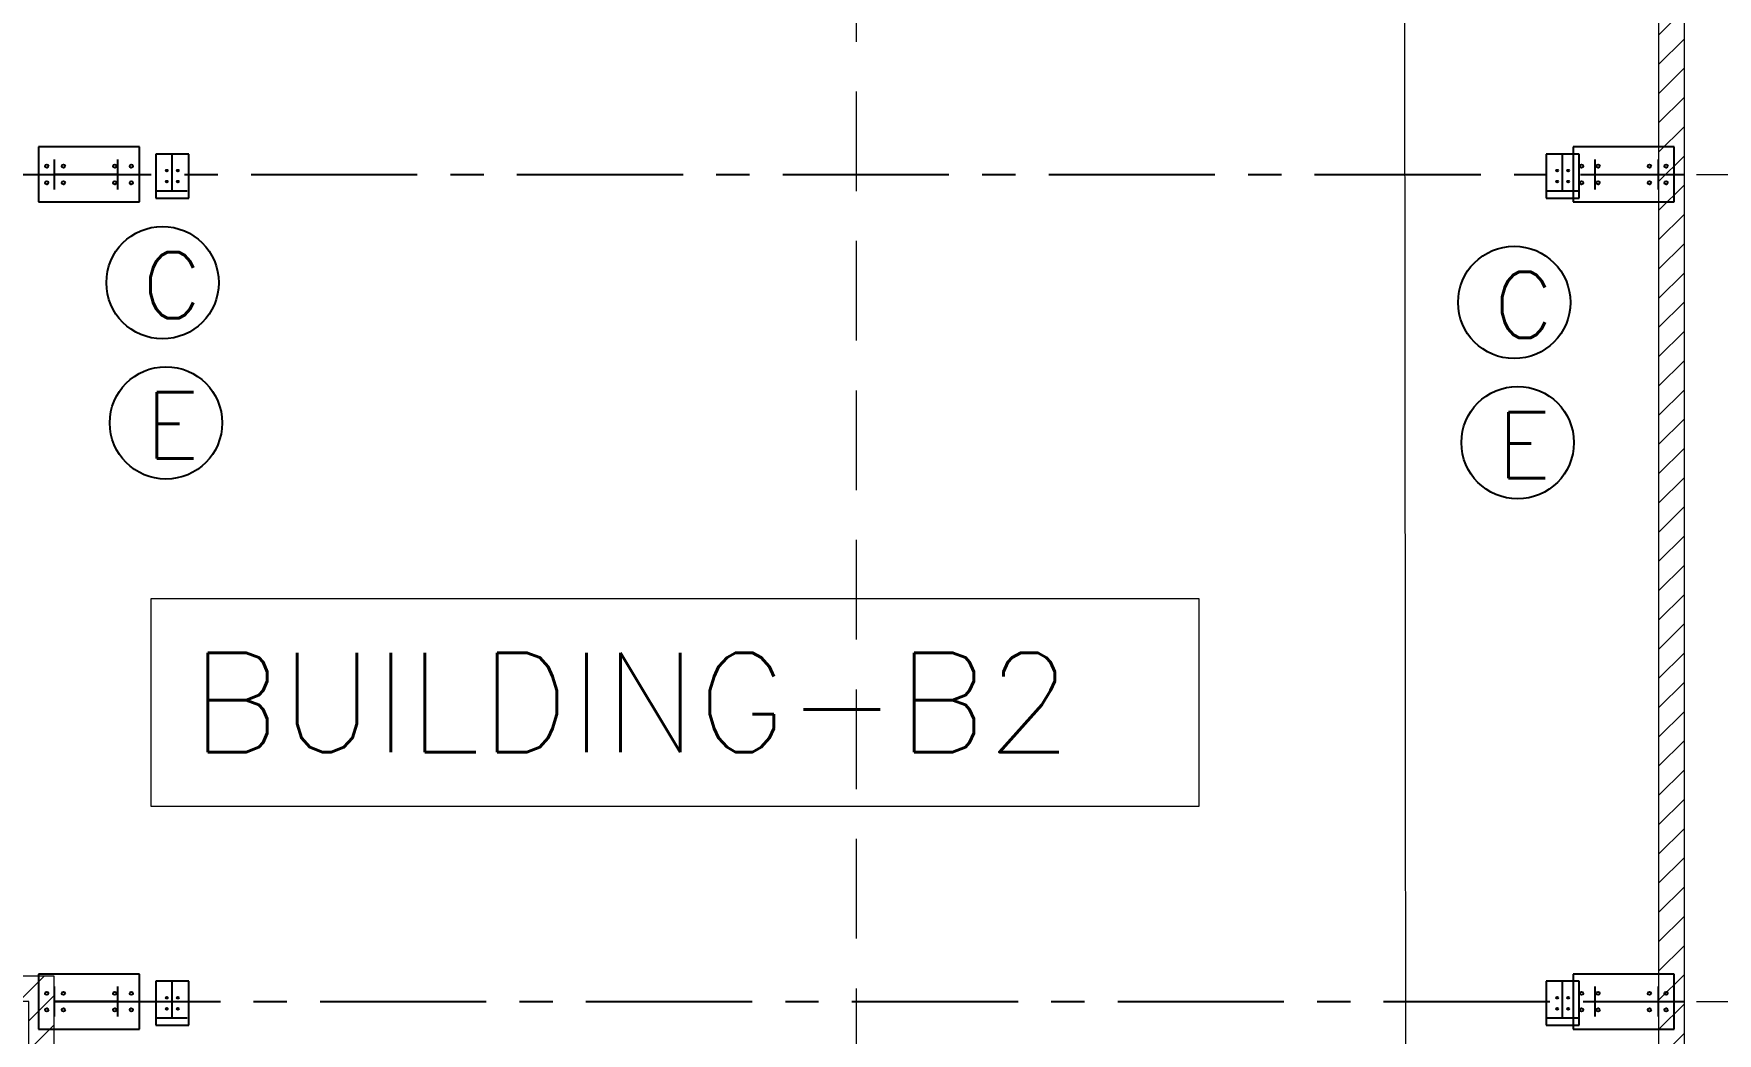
# Model space of a CAD drawing. Header units: millimetres. Extents: x 68421 to 1479662, y -51504 to 144751.
# Drawn here: x 1392011 to 1407268, y 34738 to 43802 of the extents above; entities that cross this region are included whole.
import ezdxf

# ---------------------------------------------------------------- set-up
doc = ezdxf.new("R2010")
doc.units = ezdxf.units.MM
doc.header["$LTSCALE"] = 0.35
doc.header["$MEASUREMENT"] = 0
for name, pattern in [('CENTER', [6884.562, 4302.852, -860.57, 860.57, -860.57]), ('CONTIN', [0, 0, 0]), ('DASHED', [1290.855, 860.57, -430.285])]:
    doc.linetypes.add(name, pattern=pattern)
doc.layers.get('0').update_dxf_attribs({"linetype": 'CONTIN'})
doc.layers.get('Defpoints').update_dxf_attribs({"linetype": 'CONTINUOUS'})
for name, color, linetype in [('1', 7, 'CONTIN'), ('10', 10, 'CONTIN'), ('11', 7, 'CONTIN'), ('16', 7, 'CONTIN'), ('27', 1, 'CENTER')]:
    doc.layers.add(name, color=color, linetype=linetype)
doc.styles.add('SIMPLEX', font='simplex.shx', dxfattribs={"width": 0.8})
doc.dimstyles.new('FOR D', dxfattribs={"dimscale": 114, "dimtxt": 2, "dimasz": 2, "dimexe": 1, "dimexo": 1, "dimgap": 1, "dimtad": 1, "dimdec": 0, "dimzin": 0, "dimdsep": 46, "dimtxsty": 'SIMPLEX', "dimcen": 1, "dimclrd": 6, "dimclre": 6, "dimclrt": 7, "dimadec": 0, "dimazin": 0, "dimtfac": 1, "dimtdec": 0, "dimtofl": 0, "dimtmove": 0, "dimatfit": 3, "dimfxl": 1, "dimtolj": 1, "dimtzin": 0, "dimlwd": 0, "dimlwe": 0, "dimarcsym": 1})

# ---------------------------------------------------------------- blocks, each defined once
blk = doc.blocks.new('*D320')
at = {"color": 6, "linetype": 'Continuous', "lineweight": 0}
for p, q in [((1407081, 80026), (1419740, 80026)), ((1419626, 79456), (1419626, -19404)), ((1407081, -19974), (1419740, -19974))]:
    blk.add_line(p, q, dxfattribs=at)
at = {"color": 6, "linetype": 'Continuous', "lineweight": 5}
for points in [[(1419721, 79456), (1419531, 79456), (1419626, 80026)], [(1419531, -19404), (1419721, -19404), (1419626, -19974)]]:
    blk.add_solid(points, dxfattribs=at)
at = {"layer": 'Defpoints', "color": 0, "linetype": 'Continuous', "lineweight": 5}
for p in [(1406967, 80026), (1406967, -19974), (1419626, -19974)]:
    blk.add_point(p, dxfattribs=at)
at = {"color": 7, "linetype": 'Continuous', "lineweight": 5, "insert": (1418999, 30026), "char_height": 798, "attachment_point": 5, "rotation": 90, "style": 'SIMPLEX'}
blk.add_mtext('\\A1;100000 OUT-TO-OUT OF STEEL LINE', dxfattribs=at)
blk = doc.blocks.new('*D321')
at = {"color": 6, "linetype": 'Continuous', "lineweight": 0}
for p, q in [((1406271, 79661), (1417034, 79661)), ((1416920, 79091), (1416920, -19039)), ((1406501, -19609), (1417034, -19609))]:
    blk.add_line(p, q, dxfattribs=at)
at = {"color": 6, "linetype": 'Continuous', "lineweight": 5}
for points in [[(1417015, 79091), (1416825, 79091), (1416920, 79661)], [(1416825, -19039), (1417015, -19039), (1416920, -19609)]]:
    blk.add_solid(points, dxfattribs=at)
at = {"layer": 'Defpoints', "color": 0, "linetype": 'Continuous', "lineweight": 5}
for p in [(1406157, 79661), (1406387, -19609), (1416920, -19609)]:
    blk.add_point(p, dxfattribs=at)
at = {"color": 7, "linetype": 'Continuous', "lineweight": 5, "insert": (1416293, 30026), "char_height": 798, "attachment_point": 5, "rotation": 90, "style": 'SIMPLEX'}
blk.add_mtext('\\A1;99270 CENTER-TO-CENTER OF STEEL COLUMN', dxfattribs=at)
blk = doc.blocks.new('*D326')
at = {"color": 6, "linetype": 'Continuous', "lineweight": 0}
for p, q in [((1407081, 50026), (1414084, 50026)), ((1413970, 49456), (1413970, 43096)), ((1407081, 42526), (1414084, 42526))]:
    blk.add_line(p, q, dxfattribs=at)
at = {"color": 6, "linetype": 'Continuous', "lineweight": 5}
for points in [[(1414065, 49456), (1413875, 49456), (1413970, 50026)], [(1413875, 43096), (1414065, 43096), (1413970, 42526)]]:
    blk.add_solid(points, dxfattribs=at)
at = {"layer": 'Defpoints', "color": 0, "linetype": 'Continuous', "lineweight": 5}
for p in [(1406967, 50026), (1406967, 42526), (1413970, 42526)]:
    blk.add_point(p, dxfattribs=at)
at = {"color": 7, "linetype": 'Continuous', "lineweight": 5, "insert": (1413305, 46276), "char_height": 798, "attachment_point": 5, "rotation": 90, "style": 'SIMPLEX'}
blk.add_mtext('\\A1;7500 C/C', dxfattribs=at)
blk = doc.blocks.new('*D327')
at = {"color": 6, "linetype": 'Continuous', "lineweight": 0}
for p, q in [((1407081, 42526), (1414084, 42526)), ((1413970, 41956), (1413970, 35596)), ((1407081, 35026), (1414084, 35026))]:
    blk.add_line(p, q, dxfattribs=at)
at = {"color": 6, "linetype": 'Continuous', "lineweight": 5}
for points in [[(1414065, 41956), (1413875, 41956), (1413970, 42526)], [(1413875, 35596), (1414065, 35596), (1413970, 35026)]]:
    blk.add_solid(points, dxfattribs=at)
at = {"layer": 'Defpoints', "color": 0, "linetype": 'Continuous', "lineweight": 5}
for p in [(1406967, 42526), (1406967, 35026), (1413970, 35026)]:
    blk.add_point(p, dxfattribs=at)
at = {"color": 7, "linetype": 'Continuous', "lineweight": 5, "insert": (1413305, 38776), "char_height": 798, "attachment_point": 5, "rotation": 90, "style": 'SIMPLEX'}
blk.add_mtext('\\A1;7500 C/C', dxfattribs=at)
blk = doc.blocks.new('*D328')
at = {"color": 6, "linetype": 'Continuous', "lineweight": 0}
for p, q in [((1407081, 35026), (1414084, 35026)), ((1413970, 34456), (1413970, 28721)), ((1407081, 28151), (1414084, 28151))]:
    blk.add_line(p, q, dxfattribs=at)
at = {"color": 6, "linetype": 'Continuous', "lineweight": 5}
for points in [[(1414065, 34456), (1413875, 34456), (1413970, 35026)], [(1413875, 28721), (1414065, 28721), (1413970, 28151)]]:
    blk.add_solid(points, dxfattribs=at)
at = {"layer": 'Defpoints', "color": 0, "linetype": 'Continuous', "lineweight": 5}
for p in [(1406967, 35026), (1406967, 28151), (1413970, 28151)]:
    blk.add_point(p, dxfattribs=at)
at = {"color": 7, "linetype": 'Continuous', "lineweight": 5, "insert": (1413305, 31588), "char_height": 798, "attachment_point": 5, "rotation": 90, "style": 'SIMPLEX'}
blk.add_mtext('\\A1;6875 C/C', dxfattribs=at)
blk = doc.blocks.new('WCOL')
for p, q in [((-448.874, 875.304), (448.874, 875.304)), ((0, 875.304), (0, 0)), ((-448.874, 0), (448.874, 0))]:
    blk.add_line(p, q)
blk = doc.blocks.new('BOLT_0')
at = {"layer": '1'}
blk.add_circle((0, 0), 25.4, dxfattribs=at)

msp = doc.modelspace()

# ---------------------------------------------------------------- hatches: boundary and pattern name
at = {"linetype": 'Continuous', "lineweight": 5}
h = msp.add_hatch(dxfattribs=at)
h.set_pattern_fill('ANSI31', color=1, scale=1500)
edge = h.paths.add_edge_path()
edge.add_line((1391966.65353, -19974.11361), (1406966.65353, -19974.11361))
h.paths.add_polyline_path([(1316966.65353, 35025.88639), (1316966.65353, 80025.88639), (1406966.65353, 80025.88639), (1406966.65353, -19974.11361), (1391966.65353, -19974.11361), (1391966.65353, 35025.88639)])
h.paths.add_polyline_path([(1406736.65353, -19744.11361), (1392196.65353, -19744.11361), (1392196.65353, 35255.88639), (1317196.65353, 35255.88639), (1317196.65353, 79795.88639), (1406736.65353, 79795.88639)], flags=16)
h.paths.add_polyline_path([(1317196.65353, 49790.88339), (1391966.65353, 49790.88339), (1391966.65353, 49490.88339), (1317196.65353, 49490.88339)], flags=0)
h.paths.add_polyline_path([(1317196.65353, 64790.88339), (1391966.65353, 64790.88339), (1391966.65353, 64490.88339), (1317196.65353, 64490.88339)], flags=0)

# ---------------------------------------------------------------- linework, layer by layer
at = {"color": 5, "linetype": 'DASHED', "lineweight": 5, "ltscale": 3}
msp.add_line((1399466.65353, -19974.11361), (1399466.65353, 80025.88639), dxfattribs=at)
at = {"color": 4, "linetype": 'Continuous', "lineweight": 5}
msp.add_line((1404392.86892, 79719.60611), (1404504.56876, -19820.39389), dxfattribs=at)
at = {"linetype": 'Continuous', "lineweight": 5}
for points in [[(1406966.65353, -19974.11361), (1391966.65353, -19974.11361), (1391966.65353, 35025.88639), (1316966.65353, 35025.88639), (1316966.65353, 80025.88639), (1406966.65353, 80025.88639), (1406966.65353, -19974.11361), (1391966.65353, -19974.11361)], [(1391966.65353, 80025.88639), (1406966.65353, 80025.88639), (1406966.65353, -19974.11361), (1391966.65353, -19974.11361), (1391966.65353, 35025.88639)]]:
    msp.add_lwpolyline(points, dxfattribs=at)
for points in [[(1406736.65353, -19744.11361), (1392196.65353, -19744.11361), (1392196.65353, 35255.88639), (1317196.65353, 35255.88639), (1317196.65353, 79795.88639), (1406736.65353, 79795.88639)], [(1393074.82548, 38679.72547), (1402569.82548, 38679.72547), (1402569.82548, 36794.72547), (1393074.82548, 36794.72547)]]:
    msp.add_lwpolyline(points, close=True, dxfattribs=at)
at = {"layer": '10'}
for p, q in [((1392970.65353, 42775.88639), (1392054.65353, 42775.88639)), ((1392054.65353, 42775.88639), (1392054.65353, 42275.88639)), ((1392970.65353, 42775.88639), (1392054.65353, 42775.88639)), ((1392054.65353, 42775.88639), (1392054.65353, 42275.88639)), ((1392970.65353, 42275.88639), (1392970.65353, 42775.88639)), ((1392970.65353, 42275.88639), (1392970.65353, 42775.88639)), ((1406878.65453, 42775.88639), (1405962.65453, 42775.88639)), ((1405962.65453, 42775.88639), (1405962.65453, 42275.88639)), ((1406878.65453, 42775.88639), (1405962.65453, 42775.88639)), ((1405962.65453, 42775.88639), (1405962.65453, 42275.88639)), ((1406878.65453, 42275.88639), (1406878.65453, 42775.88639)), ((1406878.65453, 42275.88639), (1406878.65453, 42775.88639)), ((1393416.65353, 42710.88639), (1393116.65353, 42710.88639)), ((1393116.65353, 42710.88639), (1393116.65353, 42310.88639)), ((1393416.65353, 42710.88639), (1393116.65353, 42710.88639)), ((1393116.65353, 42710.88639), (1393116.65353, 42310.88639)), ((1393416.65353, 42310.88639), (1393416.65353, 42710.88639)), ((1393416.65353, 42310.88639), (1393416.65353, 42710.88639)), ((1406016.65453, 42710.88639), (1405716.65453, 42710.88639)), ((1405716.65453, 42710.88639), (1405716.65453, 42310.88639)), ((1406016.65453, 42710.88639), (1405716.65453, 42710.88639)), ((1405716.65453, 42710.88639), (1405716.65453, 42310.88639)), ((1406016.65453, 42310.88639), (1406016.65453, 42710.88639)), ((1406016.65453, 42310.88639), (1406016.65453, 42710.88639)), ((1392054.65353, 42275.88639), (1392970.65353, 42275.88639)), ((1392054.65353, 42275.88639), (1392970.65353, 42275.88639)), ((1393116.65353, 42310.88639), (1393416.65353, 42310.88639)), ((1393116.65353, 42310.88639), (1393416.65353, 42310.88639)), ((1405716.65453, 42310.88639), (1406016.65453, 42310.88639)), ((1405716.65453, 42310.88639), (1406016.65453, 42310.88639)), ((1405962.65453, 42275.88639), (1406878.65453, 42275.88639)), ((1405962.65453, 42275.88639), (1406878.65453, 42275.88639)), ((1392970.65353, 35275.88639), (1392054.65353, 35275.88639)), ((1392054.65353, 35275.88639), (1392054.65353, 34775.88639)), ((1392970.65353, 35275.88639), (1392054.65353, 35275.88639)), ((1392054.65353, 35275.88639), (1392054.65353, 34775.88639)), ((1392970.65353, 34775.88639), (1392970.65353, 35275.88639)), ((1392970.65353, 34775.88639), (1392970.65353, 35275.88639)), ((1406878.65453, 35275.88639), (1405962.65453, 35275.88639)), ((1405962.65453, 35275.88639), (1405962.65453, 34775.88639)), ((1406878.65453, 35275.88639), (1405962.65453, 35275.88639)), ((1405962.65453, 35275.88639), (1405962.65453, 34775.88639)), ((1406878.65453, 34775.88639), (1406878.65453, 35275.88639)), ((1406878.65453, 34775.88639), (1406878.65453, 35275.88639)), ((1393416.65353, 35210.88639), (1393116.65353, 35210.88639)), ((1393116.65353, 35210.88639), (1393116.65353, 34810.88639)), ((1393416.65353, 35210.88639), (1393116.65353, 35210.88639)), ((1393116.65353, 35210.88639), (1393116.65353, 34810.88639)), ((1393416.65353, 34810.88639), (1393416.65353, 35210.88639)), ((1393416.65353, 34810.88639), (1393416.65353, 35210.88639)), ((1406016.65453, 35210.88639), (1405716.65453, 35210.88639)), ((1405716.65453, 35210.88639), (1405716.65453, 34810.88639)), ((1406016.65453, 35210.88639), (1405716.65453, 35210.88639)), ((1405716.65453, 35210.88639), (1405716.65453, 34810.88639)), ((1406016.65453, 34810.88639), (1406016.65453, 35210.88639)), ((1406016.65453, 34810.88639), (1406016.65453, 35210.88639)), ((1393116.65353, 34810.88639), (1393416.65353, 34810.88639)), ((1393116.65353, 34810.88639), (1393416.65353, 34810.88639)), ((1405716.65453, 34810.88639), (1406016.65453, 34810.88639)), ((1405716.65453, 34810.88639), (1406016.65453, 34810.88639)), ((1392054.65353, 34775.88639), (1392970.65353, 34775.88639)), ((1392054.65353, 34775.88639), (1392970.65353, 34775.88639)), ((1405962.65453, 34775.88639), (1406878.65453, 34775.88639)), ((1405962.65453, 34775.88639), (1406878.65453, 34775.88639))]:
    msp.add_line(p, q, dxfattribs=at)
at = {"layer": '16'}
for centre in [(1393178.74296, 41544.45714), (1405428.04962, 41365.70236), (1393209.67278, 40272.69785), (1405458.97944, 40093.94307)]:
    msp.add_circle(centre, 509.21531, dxfattribs=at)
at = {"layer": '27', "color": 251}
for p, q in [((1316873.13853, 42525.88639), (1406966.65353, 42525.88639)), ((1392196.65353, 35025.88639), (1406966.65353, 35025.88639))]:
    msp.add_line(p, q, dxfattribs=at)

# ---------------------------------------------------------------- block references
at = {"layer": '10'}
for name, p, xscale, yscale, zscale, rotation in [('BOLT_0', (1392129.65353, 42600.88639), 0.5905512, 0.5905512, 0.5905512, 270), ('BOLT_0', (1392129.65353, 42600.88639), 0.5905512, 0.5905512, 0.5905512, 270), ('WCOL', (1392196.65353, 42525.88639), 0.3037098, 0.6562208, 0.6562208, 270), ('WCOL', (1392196.65353, 42525.88639), 0.3037098, 0.6562208, 0.6562208, 270), ('BOLT_0', (1392279.65353, 42600.88639), 0.5905512, 0.5905512, 0.5905512, 270), ('BOLT_0', (1392279.65353, 42600.88639), 0.5905512, 0.5905512, 0.5905512, 270), ('BOLT_0', (1392745.65353, 42600.88639), 0.5905512, 0.5905512, 0.5905512, 270), ('BOLT_0', (1392745.65353, 42600.88639), 0.5905512, 0.5905512, 0.5905512, 270), ('BOLT_0', (1392895.65353, 42600.88639), 0.5905512, 0.5905512, 0.5905512, 270), ('BOLT_0', (1392895.65353, 42600.88639), 0.5905512, 0.5905512, 0.5905512, 270), ('WCOL', (1393266.65353, 42710.88639), 0.3037098, 0.38417992, 0.38417992, 180), ('WCOL', (1393266.65353, 42710.88639), 0.3037098, 0.38417992, 0.38417992, 180), ('WCOL', (1405866.65453, 42710.88639), 0.3037098, 0.38417992, 0.38417992, 180), ('WCOL', (1405866.65453, 42710.88639), 0.3037098, 0.38417992, 0.38417992, 180), ('BOLT_0', (1406037.65353, 42600.88639), 0.5905512, 0.5905512, 0.5905512, 270), ('BOLT_0', (1406037.65353, 42600.88639), 0.5905512, 0.5905512, 0.5905512, 270), ('WCOL', (1406736.65453, 42525.88639), 0.3037098, 0.6562208, 0.6562208, 89.99999999999999), ('WCOL', (1406736.65453, 42525.88639), 0.3037098, 0.6562208, 0.6562208, 89.99999999999999), ('BOLT_0', (1406187.65353, 42600.88639), 0.5905512, 0.5905512, 0.5905512, 270), ('BOLT_0', (1406187.65353, 42600.88639), 0.5905512, 0.5905512, 0.5905512, 270), ('BOLT_0', (1406653.65453, 42600.88639), 0.5905512, 0.5905512, 0.5905512, 270), ('BOLT_0', (1406653.65453, 42600.88639), 0.5905512, 0.5905512, 0.5905512, 270), ('BOLT_0', (1406803.65453, 42600.88639), 0.5905512, 0.5905512, 0.5905512, 270), ('BOLT_0', (1406803.65453, 42600.88639), 0.5905512, 0.5905512, 0.5905512, 270), ('BOLT_0', (1392129.65353, 42450.88639), 0.5905512, 0.5905512, 0.5905512, 270), ('BOLT_0', (1392129.65353, 42450.88639), 0.5905512, 0.5905512, 0.5905512, 270), ('BOLT_0', (1392279.65353, 42450.88639), 0.5905512, 0.5905512, 0.5905512, 270), ('BOLT_0', (1392279.65353, 42450.88639), 0.5905512, 0.5905512, 0.5905512, 270), ('BOLT_0', (1392745.65353, 42450.88639), 0.5905512, 0.5905512, 0.5905512, 270), ('BOLT_0', (1392745.65353, 42450.88639), 0.5905512, 0.5905512, 0.5905512, 270), ('BOLT_0', (1392895.65353, 42450.88639), 0.5905512, 0.5905512, 0.5905512, 270), ('BOLT_0', (1392895.65353, 42450.88639), 0.5905512, 0.5905512, 0.5905512, 270), ('BOLT_0', (1393216.65353, 42560.88639), 0.31496062, 0.31496062, 0.31496062, 270), ('BOLT_0', (1393216.65353, 42560.88639), 0.31496062, 0.31496062, 0.31496062, 270), ('BOLT_0', (1393216.65353, 42460.88639), 0.31496062, 0.31496062, 0.31496062, 270), ('BOLT_0', (1393216.65353, 42460.88639), 0.31496062, 0.31496062, 0.31496062, 270), ('BOLT_0', (1393316.65353, 42560.88639), 0.31496062, 0.31496062, 0.31496062, 270), ('BOLT_0', (1393316.65353, 42560.88639), 0.31496062, 0.31496062, 0.31496062, 270), ('BOLT_0', (1393316.65353, 42460.88639), 0.31496062, 0.31496062, 0.31496062, 270), ('BOLT_0', (1393316.65353, 42460.88639), 0.31496062, 0.31496062, 0.31496062, 270), ('BOLT_0', (1405816.65453, 42560.88639), 0.31496062, 0.31496062, 0.31496062, 270), ('BOLT_0', (1405816.65453, 42560.88639), 0.31496062, 0.31496062, 0.31496062, 270), ('BOLT_0', (1405816.65453, 42460.88639), 0.31496062, 0.31496062, 0.31496062, 270), ('BOLT_0', (1405816.65453, 42460.88639), 0.31496062, 0.31496062, 0.31496062, 270), ('BOLT_0', (1405916.65453, 42560.88639), 0.31496062, 0.31496062, 0.31496062, 270), ('BOLT_0', (1405916.65453, 42560.88639), 0.31496062, 0.31496062, 0.31496062, 270), ('BOLT_0', (1405916.65453, 42460.88639), 0.31496062, 0.31496062, 0.31496062, 270), ('BOLT_0', (1405916.65453, 42460.88639), 0.31496062, 0.31496062, 0.31496062, 270), ('BOLT_0', (1406037.65353, 42450.88639), 0.5905512, 0.5905512, 0.5905512, 270), ('BOLT_0', (1406037.65353, 42450.88639), 0.5905512, 0.5905512, 0.5905512, 270), ('BOLT_0', (1406187.65353, 42450.88639), 0.5905512, 0.5905512, 0.5905512, 270), ('BOLT_0', (1406187.65353, 42450.88639), 0.5905512, 0.5905512, 0.5905512, 270), ('BOLT_0', (1406653.65453, 42450.88639), 0.5905512, 0.5905512, 0.5905512, 270), ('BOLT_0', (1406653.65453, 42450.88639), 0.5905512, 0.5905512, 0.5905512, 270), ('BOLT_0', (1406803.65453, 42450.88639), 0.5905512, 0.5905512, 0.5905512, 270), ('BOLT_0', (1406803.65453, 42450.88639), 0.5905512, 0.5905512, 0.5905512, 270), ('BOLT_0', (1392129.65353, 35100.88639), 0.5905512, 0.5905512, 0.5905512, 270), ('BOLT_0', (1392129.65353, 35100.88639), 0.5905512, 0.5905512, 0.5905512, 270), ('WCOL', (1392196.65353, 35025.88639), 0.3037098, 0.6562208, 0.6562208, 270), ('WCOL', (1392196.65353, 35025.88639), 0.3037098, 0.6562208, 0.6562208, 270), ('BOLT_0', (1392279.65353, 35100.88639), 0.5905512, 0.5905512, 0.5905512, 270), ('BOLT_0', (1392279.65353, 35100.88639), 0.5905512, 0.5905512, 0.5905512, 270), ('BOLT_0', (1392745.65353, 35100.88639), 0.5905512, 0.5905512, 0.5905512, 270), ('BOLT_0', (1392745.65353, 35100.88639), 0.5905512, 0.5905512, 0.5905512, 270), ('BOLT_0', (1392895.65353, 35100.88639), 0.5905512, 0.5905512, 0.5905512, 270), ('BOLT_0', (1392895.65353, 35100.88639), 0.5905512, 0.5905512, 0.5905512, 270), ('WCOL', (1393266.65353, 35210.88639), 0.3037098, 0.38417992, 0.38417992, 180), ('WCOL', (1393266.65353, 35210.88639), 0.3037098, 0.38417992, 0.38417992, 180), ('WCOL', (1405866.65453, 35210.88639), 0.3037098, 0.38417992, 0.38417992, 180), ('WCOL', (1405866.65453, 35210.88639), 0.3037098, 0.38417992, 0.38417992, 180), ('BOLT_0', (1406037.65353, 35100.88639), 0.5905512, 0.5905512, 0.5905512, 270), ('BOLT_0', (1406037.65353, 35100.88639), 0.5905512, 0.5905512, 0.5905512, 270), ('WCOL', (1406736.65453, 35025.88639), 0.3037098, 0.6562208, 0.6562208, 89.99999999999999), ('WCOL', (1406736.65453, 35025.88639), 0.3037098, 0.6562208, 0.6562208, 89.99999999999999), ('BOLT_0', (1406187.65353, 35100.88639), 0.5905512, 0.5905512, 0.5905512, 270), ('BOLT_0', (1406187.65353, 35100.88639), 0.5905512, 0.5905512, 0.5905512, 270), ('BOLT_0', (1406653.65453, 35100.88639), 0.5905512, 0.5905512, 0.5905512, 270), ('BOLT_0', (1406653.65453, 35100.88639), 0.5905512, 0.5905512, 0.5905512, 270), ('BOLT_0', (1406803.65453, 35100.88639), 0.5905512, 0.5905512, 0.5905512, 270), ('BOLT_0', (1406803.65453, 35100.88639), 0.5905512, 0.5905512, 0.5905512, 270), ('BOLT_0', (1392129.65353, 34950.88639), 0.5905512, 0.5905512, 0.5905512, 270), ('BOLT_0', (1392129.65353, 34950.88639), 0.5905512, 0.5905512, 0.5905512, 270), ('BOLT_0', (1392279.65353, 34950.88639), 0.5905512, 0.5905512, 0.5905512, 270), ('BOLT_0', (1392279.65353, 34950.88639), 0.5905512, 0.5905512, 0.5905512, 270), ('BOLT_0', (1392745.65353, 34950.88639), 0.5905512, 0.5905512, 0.5905512, 270), ('BOLT_0', (1392745.65353, 34950.88639), 0.5905512, 0.5905512, 0.5905512, 270), ('BOLT_0', (1392895.65353, 34950.88639), 0.5905512, 0.5905512, 0.5905512, 270), ('BOLT_0', (1392895.65353, 34950.88639), 0.5905512, 0.5905512, 0.5905512, 270), ('BOLT_0', (1393216.65353, 35060.88639), 0.31496062, 0.31496062, 0.31496062, 270), ('BOLT_0', (1393216.65353, 35060.88639), 0.31496062, 0.31496062, 0.31496062, 270), ('BOLT_0', (1393216.65353, 34960.88639), 0.31496062, 0.31496062, 0.31496062, 270), ('BOLT_0', (1393216.65353, 34960.88639), 0.31496062, 0.31496062, 0.31496062, 270), ('BOLT_0', (1393316.65353, 35060.88639), 0.31496062, 0.31496062, 0.31496062, 270), ('BOLT_0', (1393316.65353, 35060.88639), 0.31496062, 0.31496062, 0.31496062, 270), ('BOLT_0', (1393316.65353, 34960.88639), 0.31496062, 0.31496062, 0.31496062, 270), ('BOLT_0', (1393316.65353, 34960.88639), 0.31496062, 0.31496062, 0.31496062, 270), ('BOLT_0', (1405816.65453, 35060.88639), 0.31496062, 0.31496062, 0.31496062, 270), ('BOLT_0', (1405816.65453, 35060.88639), 0.31496062, 0.31496062, 0.31496062, 270), ('BOLT_0', (1405816.65453, 34960.88639), 0.31496062, 0.31496062, 0.31496062, 270), ('BOLT_0', (1405816.65453, 34960.88639), 0.31496062, 0.31496062, 0.31496062, 270), ('BOLT_0', (1405916.65453, 35060.88639), 0.31496062, 0.31496062, 0.31496062, 270), ('BOLT_0', (1405916.65453, 35060.88639), 0.31496062, 0.31496062, 0.31496062, 270), ('BOLT_0', (1405916.65453, 34960.88639), 0.31496062, 0.31496062, 0.31496062, 270), ('BOLT_0', (1405916.65453, 34960.88639), 0.31496062, 0.31496062, 0.31496062, 270), ('BOLT_0', (1406037.65353, 34950.88639), 0.5905512, 0.5905512, 0.5905512, 270), ('BOLT_0', (1406037.65353, 34950.88639), 0.5905512, 0.5905512, 0.5905512, 270), ('BOLT_0', (1406187.65353, 34950.88639), 0.5905512, 0.5905512, 0.5905512, 270), ('BOLT_0', (1406187.65353, 34950.88639), 0.5905512, 0.5905512, 0.5905512, 270), ('BOLT_0', (1406653.65453, 34950.88639), 0.5905512, 0.5905512, 0.5905512, 270), ('BOLT_0', (1406653.65453, 34950.88639), 0.5905512, 0.5905512, 0.5905512, 270), ('BOLT_0', (1406803.65453, 34950.88639), 0.5905512, 0.5905512, 0.5905512, 270), ('BOLT_0', (1406803.65453, 34950.88639), 0.5905512, 0.5905512, 0.5905512, 270)]:
    msp.add_blockref(name, p, dxfattribs=dict(at, xscale=xscale, yscale=yscale, zscale=zscale, rotation=rotation))

# ---------------------------------------------------------------- texts
at = {"layer": '11', "style": 'SIMPLEX'}
msp.add_text('BUILDING-B2', height=900, dxfattribs=at).set_placement((1393433.82548, 37288.72547))
at = {"layer": '16', "style": 'SIMPLEX'}
for s, p in [('C', (1392991.71196, 41222.34178)), ('C', (1405241.01862, 41043.587)), ('E', (1393022.64178, 39950.58249)), ('E', (1405271.94844, 39771.82772))]:
    msp.add_text(s, height=600, dxfattribs=at).set_placement(p)

# ---------------------------------------------------------------- dimensions: what is measured, and where the dimension line sits
at = {"linetype": 'Continuous', "lineweight": 5}
for base, p1, p2, text, picture, middle in [((1419625.67359, -19974.11361), (1406966.65353, 80025.88639), (1406966.65353, -19974.11361), '<> OUT-TO-OUT OF STEEL LINE', '*D320', (1419625.67359, 30025.88639)), ((1416920.04662, -19609.11361), (1406157.30029, 79660.88639), (1406386.74659, -19609.11361), '<> CENTER-TO-CENTER OF STEEL COLUMN', '*D321', (1416920.04662, 30025.88639))]:
    dim = msp.add_linear_dim(base=base, p1=p1, p2=p2, angle=90, text=text, dimstyle='FOR D', override={"dimtxt": 7, "dimasz": 5, "dimgap": 2, "dimtxsty": 'SIMPLEX'}, dxfattribs=at)
    dim.commit()
    dim.dimension.update_dxf_attribs({"geometry": picture, "text_midpoint": middle, "dimtype": 160})
for base, p1, p2, picture, middle in [((1413969.74779, 42525.88639), (1406966.65353, 50025.88639), (1406966.65353, 42525.88639), '*D326', (1413304.74779, 46275.88639)), ((1413969.74779, 35025.88639), (1406966.65353, 42525.88639), (1406966.65353, 35025.88639), '*D327', (1413304.74779, 38775.88639)), ((1413969.74779, 28150.88639), (1406966.65353, 35025.88639), (1406966.65353, 28150.88639), '*D328', (1413304.74779, 31588.38639))]:
    dim = msp.add_linear_dim(base=base, p1=p1, p2=p2, angle=90, text='<> C/C', dimstyle='FOR D', override={"dimtxt": 7, "dimasz": 5, "dimgap": 0.5, "dimtxsty": 'SIMPLEX'}, dxfattribs=at)
    dim.commit()
    dim.dimension.update_dxf_attribs({"geometry": picture, "text_midpoint": middle})

doc.saveas('drawing.dxf')
